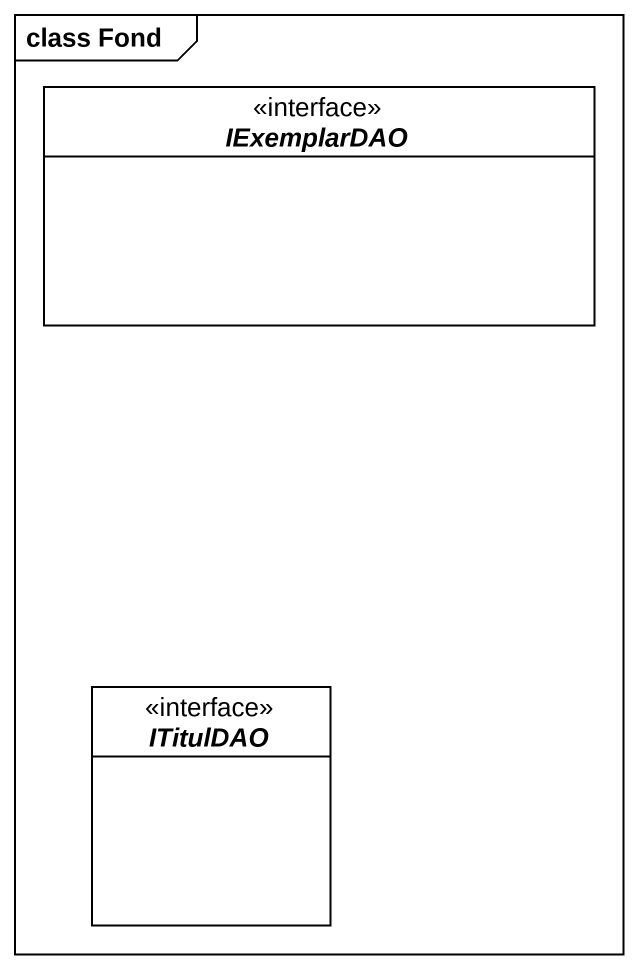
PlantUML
@startuml
mainframe class Fond
hide circle
hide empty members
interface IExemplarDAO <<interface>>
interface ITitulDAO <<interface>>
@enduml
